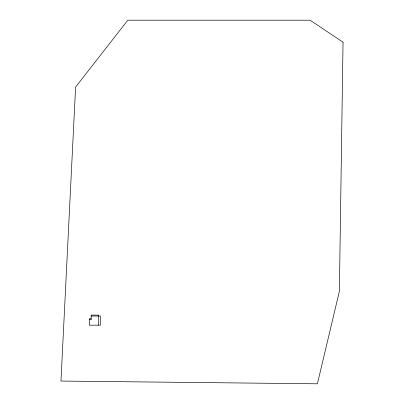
<?xml version="1.0" encoding="UTF-8"?>
<svg xmlns="http://www.w3.org/2000/svg" width="404" height="404" viewBox="0 0 404 404"><rect width="100%" height="100%" fill="white"/><g stroke="black" fill="none" stroke-linecap="round" stroke-linejoin="round"><path stroke-width="0.61" d="M91.178 316.024L100.338 316.024L100.338 325.185L89.35 325.185L89.35 318.771L91.178 318.771M89.35 319.69L91.178 319.69L91.178 315.11L98.505 315.11L98.505 325.185M343.041 42.183L339.38 291.299L317.398 383.8L60.959 381.053L75.609 87.057L127.816 20.2L310.075 20.2L343.041 42.183"/></g></svg>
